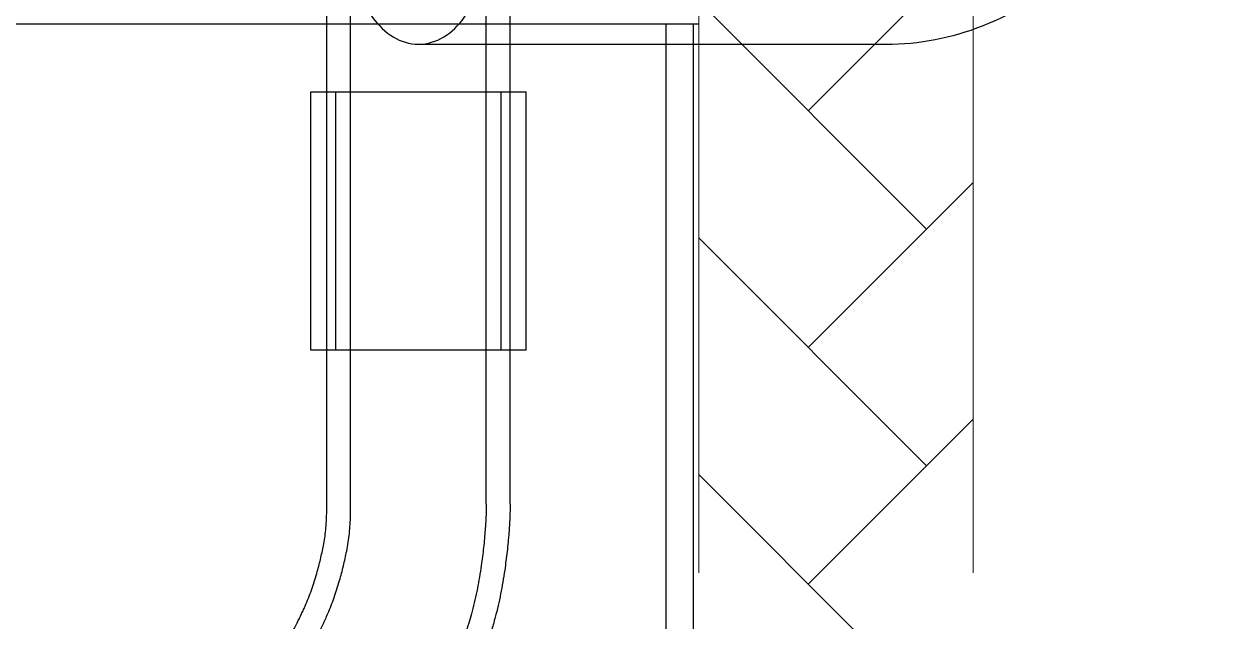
# Model space of a CAD drawing. Header units: millimetres. Extents: x -46397 to 283259, y -8690 to 23983.
# Drawn here: x -14952.4 to -14735.3, y 4965.6 to 5074.3 of the extents above; entities that cross this region are included whole.
import ezdxf

# ---------------------------------------------------------------- set-up
doc = ezdxf.new("R2010")
doc.units = ezdxf.units.MM
doc.linetypes.add('CENTER', pattern=[2, 1.25, -0.25, 0.25, -0.25])
doc.linetypes.add('PHANTOM', pattern=[63.5, 31.75, -6.35, 6.35, -6.35, 6.35, -6.35])
doc.layers.add('DUONGTAM', color=1, linetype='CENTER', lineweight=0)

# ---------------------------------------------------------------- blocks, each defined once
blk = doc.blocks.new('BO-3')
at = {"color": 251, "linetype": 'PHANTOM', "ltscale": 5, "extrusion": (0, 1, 0)}
for p, q in [((542.56, 4390.19), (542.56, 4567.75)), ((567.27, 4390.19), (567.27, 4567.75)), ((538.22, 4390.19), (538.22, 4562.28)), ((571.62, 4390.19), (571.62, 4562.28)), ((606, 4477.61), (-606, 4477.61)), ((600, 4477.61), (600, 2977.61)), ((605, 4477.61), (605, 2977.61)), ((554.92, 4473.94), (640.13, 4473.94)), ((535.32, 4465.24), (574.52, 4465.24)), ((535.32, 4418.2), (535.32, 4465.24)), ((539.86, 4418.2), (539.86, 4465.24)), ((569.97, 4418.2), (569.97, 4465.24)), ((574.52, 4418.2), (574.52, 4465.24)), ((574.52, 4418.2), (535.32, 4418.2))]:
    blk.add_line(p, q, dxfattribs=at)
at = {"color": 251, "linetype": 'PHANTOM', "ltscale": 5, "extrusion": (0, 0, -1)}
blk.add_ellipse((554.92, 4490.64), major_axis=(0, 16.7), ratio=0.707107, start_param=-3.14159265358656, end_param=3.141592653593027, dxfattribs=at)
at = {"color": 251, "linetype": 'PHANTOM', "ltscale": 5}
for points, knots in [([(640.13, 4473.94), (646.14, 4473.94), (652.13, 4475.11), (663.61, 4479.6), (669.05, 4483), (679.17, 4491.84), (683.71, 4497.44), (691.18, 4509.9), (694.11, 4516.75), (698.29, 4531.17), (699.54, 4538.73), (700.04, 4548.18), (700.09, 4550), (700.09, 4551.82)], [3.327667, 3.327667, 3.327667, 3.327667, 3.597156, 3.597156, 3.881016, 3.881016, 4.195175, 4.195175, 4.509334, 4.509334, 4.823494, 4.823494, 4.898463, 4.898463, 4.898463, 4.898463]), ([(528.35, 4361.06), (529.3, 4362.32), (530.16, 4363.64), (531.65, 4366.3), (532.3, 4367.55), (533.45, 4369.82), (533.96, 4370.89), (535.24, 4373.86), (535.92, 4375.86), (536.95, 4379.58), (537.35, 4381.27), (538.03, 4384.87), (538.17, 4386.88), (538.21, 4389.31), (538.22, 4389.75), (538.22, 4390.19)], [1.202967, 1.202967, 1.202967, 1.202967, 6.71604, 6.71604, 11.010454, 11.010454, 14.749286, 14.749286, 21.290886, 21.290886, 26.543, 26.543, 32.500959, 32.500959, 33.824681, 33.824681, 33.824681, 33.824681]), ([(530.56, 4356.84), (531.26, 4357.72), (531.91, 4358.54), (533.12, 4360.26), (533.69, 4361.14), (535.02, 4363.38), (535.77, 4364.8), (537.17, 4367.54), (537.82, 4368.88), (539.24, 4372.17), (539.94, 4374.19), (541.04, 4378.03), (541.48, 4379.83), (542.26, 4383.75), (542.48, 4385.95), (542.55, 4388.82), (542.56, 4389.51), (542.56, 4390.19)], [0, 0, 0, 0, 3.622244, 3.622244, 7.119635, 7.119635, 12.072728, 12.072728, 16.747494, 16.747494, 23.34736, 23.34736, 28.947643, 28.947643, 35.523479, 35.523479, 37.572901, 37.572901, 37.572901, 37.572901]), ([(567.27, 4390.19), (567.27, 4388.64), (567.19, 4387.08), (566.91, 4383.35), (566.68, 4381.17), (565.96, 4376.2), (565.43, 4373.4), (564.07, 4368.31), (563.31, 4366), (561.63, 4361.62), (560.72, 4359.56), (558.64, 4355.16), (557.42, 4352.85), (554.72, 4348.29), (553.22, 4346.06), (550.23, 4341.94), (548.75, 4340.02), (547.08, 4337.91), (546.91, 4337.7), (546.74, 4337.48)], [0, 0, 0, 0, 4.667864, 4.667864, 11.245116, 11.245116, 19.775437, 19.775437, 27.155795, 27.155795, 34.085706, 34.085706, 42.145558, 42.145558, 50.53173, 50.53173, 58.263865, 58.263865, 59.145405, 59.145405, 59.145405, 59.145405]), ([(571.62, 4390.19), (571.62, 4388.45), (571.53, 4386.72), (571.22, 4382.69), (570.96, 4380.4), (570.21, 4375.25), (569.65, 4372.38), (568.62, 4368.51), (568.31, 4367.45), (567.98, 4366.41)], [0, 0, 0, 0, 5.212505, 5.212505, 12.122878, 12.122878, 20.889201, 20.889201, 24.207874, 24.207874, 24.207874, 24.207874])]:
    blk.add_open_spline(points, degree=3, knots=knots, dxfattribs=at)

msp = doc.modelspace()

# ---------------------------------------------------------------- hatches: boundary and pattern name
h = msp.add_hatch()
h.set_pattern_fill('AR-HBONE', color=1, scale=0.3)
h.set_pattern_definition([(45, (-282923.998, -5674.706), (0, 43.1052294), [91.44, -30.48]), (135, (-282902.445, -5653.153), (4e-15, 43.1052294), [91.44, -30.48])])
edge = h.paths.add_edge_path()
edge.add_line((-14779.38, 3524.56), (-14779.38, 5124.21))
edge.add_arc((-15039.25, 5125.86), 259.87, 359.636, 423.117)
edge.add_arc((-15435.38, 4344.39), 1136, 63.11833, 116.88162)
edge.add_arc((-15831.52, 5125.86), 259.87, 116.8829, 180.3639)
edge.add_line((-16091.38, 5124.21), (-16091.38, 3524.56))
edge.add_arc((-15831.52, 3522.9), 259.87, 179.636, 243.1169)
edge.add_arc((-15435.38, 4304.37), 1136, 243.11832, 296.88161)
edge.add_arc((-15039.25, 3522.9), 259.87, 296.8829, 360.3639)
edge = h.paths.add_edge_path(flags=16)
edge.add_line((-16041.38, 3524.39), (-16041.38, 5124.37))
edge.add_arc((-15831.52, 5125.86), 209.87, 116.8831, 180.4051, ccw=False)
edge.add_arc((-15435.38, 4344.39), 1086, 63.11836, 116.88165, ccw=False)
edge.add_arc((-15039.25, 5125.86), 209.87, -0.4051, 63.117, ccw=False)
edge.add_line((-14829.38, 5124.37), (-14829.38, 3524.39))
edge.add_arc((-15039.25, 3522.9), 209.87, -63.117, 0.4051, ccw=False)
edge.add_arc((-15435.38, 4304.37), 1086, 243.11835, 296.88164, ccw=False)
edge.add_arc((-15831.52, 3522.9), 209.87, 179.5949, 243.1169, ccw=False)

# ---------------------------------------------------------------- linework, layer by layer
at = {"layer": 'DUONGTAM', "color": 5, "lineweight": 0, "ltscale": 100, "elevation": -1.5}
msp.add_lwpolyline([(-16091.38, 5074.38), (-16091.38, 3574.38), (-16091.38, 3524.56, 0.284296), (-15949.03, 3291.12, 0.238987), (-14921.74, 3291.12, 0.284296), (-14779.38, 3524.56), (-14779.38, 3574.38), (-14779.38, 5074.38), (-14779.38, 5124.21, 0.284296), (-14921.74, 5357.64, 0.238987), (-15949.03, 5357.64, 0.284296), (-16091.38, 5124.21)], format="xyb", close=True, dxfattribs=at)
msp.add_lwpolyline([(-16041.38, 5074.38), (-16041.38, 3574.38), (-16041.38, 3524.39, 0.28449), (-15926.42, 3335.72, 0.238987), (-14944.35, 3335.72, 0.28449), (-14829.38, 3524.39), (-14829.38, 3574.38), (-14829.38, 5074.38), (-14829.38, 5124.37, 0.28449), (-14944.35, 5313.04, 0.238987), (-15926.42, 5313.04, 0.28449), (-16041.38, 5124.37), (-16041.38, 5074.38)], format="xyb", dxfattribs=at)

# ---------------------------------------------------------------- block references
msp.add_blockref('BO-3', (-15435.38, 596.7, -1.5))

doc.saveas('drawing.dxf')
